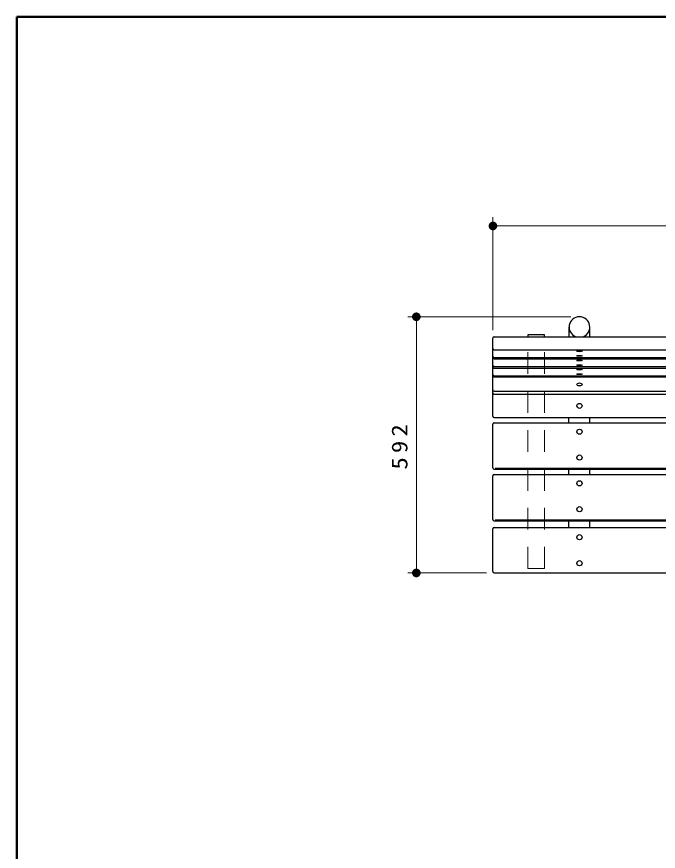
# Model space of a CAD drawing. Units: millimetres on the paper, scale 1:20. Extents: x -365 to 0, y -49 to 257.
# Drawn here: x -365 to -290.8, y 160.6 to 257 of the extents above; entities that cross this region are included whole.
import ezdxf

# ---------------------------------------------------------------- set-up
doc = ezdxf.new("R2010")
doc.units = ezdxf.units.MM
doc.linetypes.add('USER1', pattern=[4.5, 2.5, -2])
doc.layers.add('LY_1', color=7, linetype='Continuous', lineweight=25)
doc.layers.add('LY_3', color=7, linetype='Continuous', lineweight=13)
doc.styles.add('ＭＳ ゴシック', font='')
doc.styles.get('ＭＳ ゴシック').set_extended_font_data('MS Gothic')

# ---------------------------------------------------------------- blocks, each defined once
blk = doc.blocks.new('filled_dot')
at = {"color": 0, "linetype": 'Continuous', "lineweight": -2, "const_width": 1.25}
blk.add_lwpolyline([(-0.625, 0, 1), (0.625, 0, 1)], format="xyb", close=True, dxfattribs=at)

msp = doc.modelspace()

# ---------------------------------------------------------------- linework, layer by layer
at = {"layer": 'LY_1', "lineweight": 13}
for p, q in [((-309.955, 220.787), (-309.955, 233.834)), ((-309.955, 232.834), (-219.955, 232.834)), ((-300.955, 222.347), (-319.808, 222.347)), ((-318.808, 192.764), (-318.808, 222.347)), ((-309.705, 204.879), (-220.105, 204.879)), ((-309.705, 198.914), (-220.105, 198.914)), ((-310.705, 192.764), (-319.808, 192.764))]:
    msp.add_line(p, q, dxfattribs=at)
at = {"layer": 'LY_1'}
for p, q in [((-301.155, 220.037), (-301.155, 221.151)), ((-298.755, 220.037), (-298.755, 221.151)), ((-309.955, 210.868), (-309.955, 219.872)), ((-309.805, 220.022), (-220.105, 220.022)), ((-305.905, 220.247), (-305.905, 220.022)), ((-304.005, 220.247), (-305.905, 220.247)), ((-304.005, 220.022), (-304.005, 220.247)), ((-309.805, 218.545), (-220.105, 218.545)), ((-309.805, 217.654), (-220.105, 217.654)), ((-309.805, 217.486), (-220.105, 217.486)), ((-309.805, 216.595), (-220.105, 216.595)), ((-309.805, 216.427), (-220.105, 216.427)), ((-309.805, 215.536), (-220.105, 215.536)), ((-309.805, 215.427), (-220.105, 215.427)), ((-309.805, 213.745), (-220.105, 213.745)), ((-309.805, 213.423), (-220.105, 213.423)), ((-309.805, 210.718), (-220.105, 210.718)), ((-301.17, 210.098), (-301.17, 210.722)), ((-298.74, 210.098), (-298.74, 210.722)), ((-309.955, 204.889), (-309.955, 209.948)), ((-309.805, 210.098), (-220.105, 210.098)), ((-309.805, 204.739), (-220.105, 204.739)), ((-301.17, 204.133), (-301.17, 204.739)), ((-298.74, 204.133), (-298.74, 204.739)), ((-309.955, 198.924), (-309.955, 203.983)), ((-309.805, 204.133), (-220.105, 204.133)), ((-309.805, 198.774), (-220.105, 198.774)), ((-301.17, 198.014), (-301.17, 198.774)), ((-298.74, 198.014), (-298.74, 198.774)), ((-309.955, 192.914), (-309.955, 197.864)), ((-309.805, 198.014), (-220.105, 198.014)), ((-309.805, 192.764), (-220.105, 192.764))]:
    msp.add_line(p, q, dxfattribs=at)
at = {"layer": 'LY_1', "linetype": 'USER1', "lineweight": 13}
for p, q in [((-305.905, 193.264), (-305.905, 220.022)), ((-304.005, 193.264), (-304.005, 220.022)), ((-305.905, 193.264), (-304.005, 193.264))]:
    msp.add_line(p, q, dxfattribs=at)
at = {"layer": 'LY_1'}
for centre in [(-299.955, 209.071), (-299.955, 206.089), (-299.955, 203.106), (-299.955, 200.123), (-299.955, 196.889), (-299.955, 193.889)]:
    msp.add_circle(centre, 0.3, dxfattribs=at)
for centre, start, end in [((-309.805, 219.872), 90, 180), ((-309.805, 218.695), 180, 270), ((-309.805, 217.804), 180, 270), ((-309.805, 217.636), 180, 270), ((-309.805, 216.745), 180, 270), ((-309.805, 216.577), 180, 270), ((-309.805, 215.686), 180, 270), ((-309.805, 215.577), 180, 270), ((-309.805, 213.895), 180, 270), ((-309.805, 213.573), 180, 270), ((-309.805, 210.868), 180, 270), ((-309.805, 209.948), 90, 180), ((-309.805, 204.889), 180, 270), ((-309.805, 203.983), 90, 180), ((-309.805, 198.924), 180, 270), ((-309.805, 197.864), 90, 180), ((-309.805, 192.914), 180, 270)]:
    msp.add_arc(centre, 0.15, start, end, dxfattribs=at)
msp.add_ellipse((-299.955, 221.151), major_axis=(-1.2, 0), ratio=0.996593, start_param=1.944282, end_param=7.481073, dxfattribs=at)
for centre, ratio in [((-299.955, 218.364), 0.1765), ((-299.955, 217.835), 0.1765), ((-299.955, 217.305), 0.1765), ((-299.955, 216.776), 0.1765), ((-299.955, 216.246), 0.1765), ((-299.955, 215.717), 0.1765), ((-299.955, 214.529), 0.588013), ((-299.955, 212.055), 0.945603)]:
    msp.add_ellipse(centre, major_axis=(0.3, 0), ratio=ratio, dxfattribs=at)
at = {"layer": 'LY_3', "lineweight": 50}
for p, q in [((-365, 257), (-365, 0)), ((0, 257), (-365, 257))]:
    msp.add_line(p, q, dxfattribs=at)

# ---------------------------------------------------------------- block references
at = {"layer": 'LY_1', "lineweight": 13, "xscale": 0.4, "yscale": 0.4}
msp.add_blockref('filled_dot', (-309.955, 232.834), dxfattribs=at)
for p, rotation in [((-318.808, 222.347), 270), ((-318.808, 192.764), 90)]:
    msp.add_blockref('filled_dot', p, dxfattribs=dict(at, rotation=rotation))

# ---------------------------------------------------------------- texts
at = {"layer": 'LY_1', "insert": (-319.808, 207.555), "char_height": 1.833, "attachment_point": 8, "rotation": 90, "style": 'ＭＳ ゴシック'}
msp.add_mtext('\\T1.33;\\W1.15;592', dxfattribs=at)

doc.saveas('drawing.dxf')
